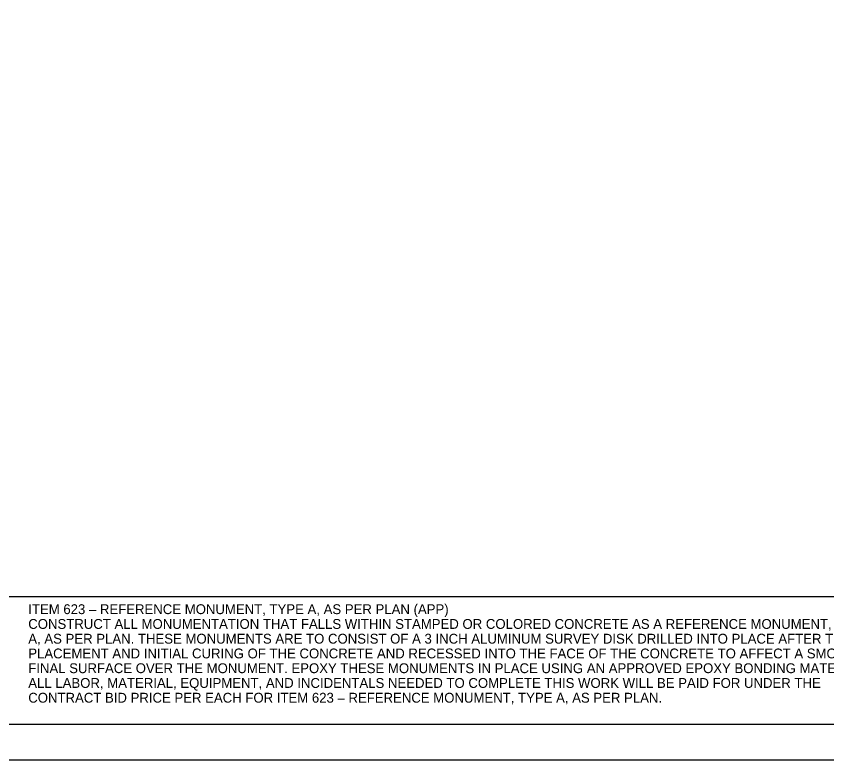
# Model space of a CAD drawing. Extents: x 0 to 34, y 0 to 22.
# Drawn here: x 16.56 to 28.09, y 0 to 10.58 of the extents above; entities that cross this region are included whole.
import ezdxf

# ---------------------------------------------------------------- set-up
doc = ezdxf.new("R2010")
doc.units = 0
for name, color, linetype in [('Default', 7, 'Continuous'), ('SH_Border', 7, 'Continuous'), ('SH_Cut_Line', 7, 'Continuous')]:
    doc.layers.add(name, color=color, linetype=linetype)

msp = doc.modelspace()

# ---------------------------------------------------------------- linework, layer by layer
at = {"layer": 'Default'}
msp.add_lwpolyline([(16.387, 2.324), (31.435, 2.324), (31.435, 21.5), (16.387, 21.5)], close=True, dxfattribs=at)
at = {"layer": 'SH_Border'}
msp.add_lwpolyline([(1.5, 21.5), (33.5, 21.5), (33.5, 0.5), (1.5, 0.5)], close=True, dxfattribs=at)
at = {"layer": 'SH_Cut_Line'}
msp.add_lwpolyline([(0, 0), (34, 0), (34, 22), (0, 22)], close=True, dxfattribs=at)

# ---------------------------------------------------------------- texts
at = {"layer": 'Default'}
for s, p in [('ITEM 623 – REFERENCE MONUMENT, TYPE A, AS PER PLAN (APP) ', (16.731, 2.073)), ('CONSTRUCT ALL MONUMENTATION THAT FALLS WITHIN STAMPED OR COLORED CONCRETE AS A REFERENCE MONUMENT, TYPE ', (16.731, 1.863)), ('A, AS PER PLAN. THESE MONUMENTS ARE TO CONSIST OF A 3 INCH ALUMINUM SURVEY DISK DRILLED INTO PLACE AFTER THE ', (16.731, 1.653)), ('PLACEMENT AND INITIAL CURING OF THE CONCRETE AND RECESSED INTO THE FACE OF THE CONCRETE TO AFFECT A SMOOTH ', (16.731, 1.443)), ('FINAL SURFACE OVER THE MONUMENT. EPOXY THESE MONUMENTS IN PLACE USING AN APPROVED EPOXY BONDING MATERIAL. ', (16.731, 1.233)), ('ALL LABOR, MATERIAL, EQUIPMENT, AND INCIDENTALS NEEDED TO COMPLETE THIS WORK WILL BE PAID FOR UNDER THE ', (16.731, 1.023)), ('CONTRACT BID PRICE PER EACH FOR ITEM 623 – REFERENCE MONUMENT, TYPE A, AS PER PLAN.', (16.731, 0.813))]:
    msp.add_text(s, height=0.14, dxfattribs=at).set_placement(p)

doc.saveas('drawing.dxf')
